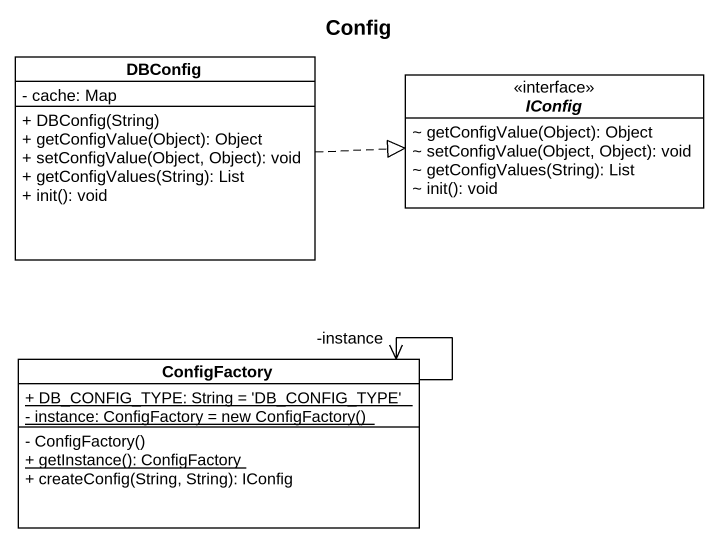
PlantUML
@startuml
title Config
hide circle
hide empty members
skinparam classAttributeIconSize 0
class DBConfig {
  - cache: Map
  + DBConfig(String)
  + getConfigValue(Object): Object
  + setConfigValue(Object, Object): void
  + getConfigValues(String): List
  + init(): void
}
interface IConfig <<interface>> {
  ~ getConfigValue(Object): Object
  ~ setConfigValue(Object, Object): void
  ~ getConfigValues(String): List
  ~ init(): void
}
class ConfigFactory {
  {static} + DB_CONFIG_TYPE: String = 'DB_CONFIG_TYPE'
  {static} {field} - instance: ConfigFactory = new ConfigFactory()
  - ConfigFactory()
  {static} + getInstance(): ConfigFactory
  + createConfig(String, String): IConfig
}
DBConfig .right.|> IConfig
ConfigFactory --> "-instance" ConfigFactory
@enduml
